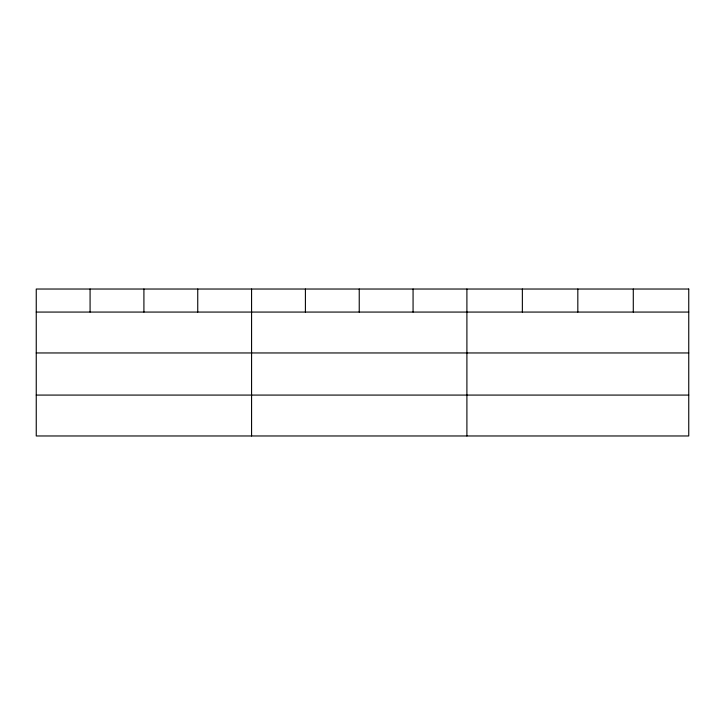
<?xml version="1.0" encoding="UTF-8"?>
<svg xmlns="http://www.w3.org/2000/svg" width="725" height="725" viewBox="0 0 725 725"><rect width="100%" height="100%" fill="white"/><g stroke="black" fill="none" stroke-linecap="round" stroke-linejoin="round"><path stroke-width="1.09" d="M36.25 312.067L688.75 312.067M36.25 352.957L688.75 352.957M36.25 395.08L688.75 395.08M633.287 289.03L633.287 312.067M577.825 289.03L577.825 312.067M522.362 289.03L522.362 312.067M466.9 289.03L466.9 435.97M413.069 289.03L413.069 312.067M359.237 289.03L359.237 312.067M305.406 289.03L305.406 312.067M251.575 289.03L251.575 435.97M197.744 289.03L197.744 312.067M143.913 289.03L143.913 312.067M90.081 289.03L90.081 312.067M688.75 289.03L36.25 289.03L36.25 435.97L688.75 435.97L688.75 289.03"/></g></svg>
